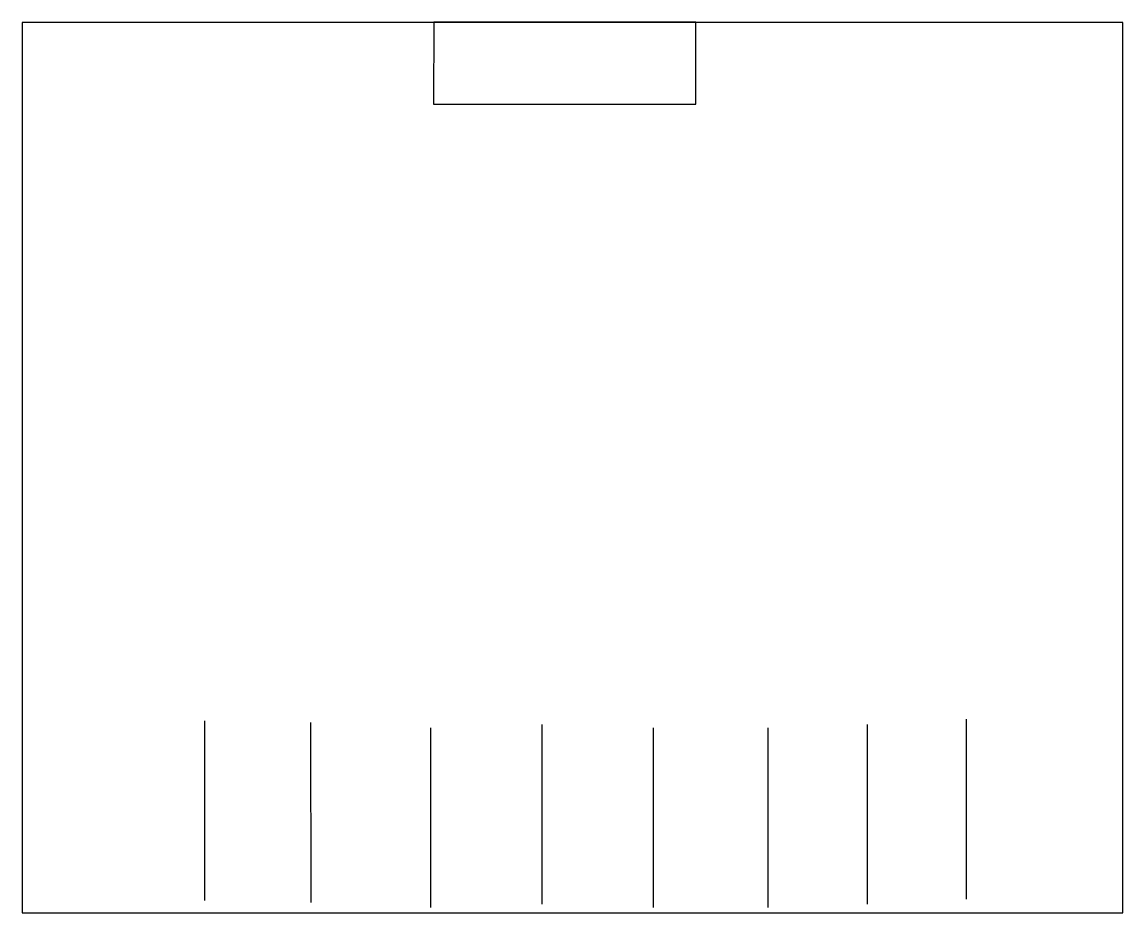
# Paper-space layout 'Layout1' of a CAD drawing. Header units: inches. Extents: x 0.1 to 12.4, y 0.1 to 10.1.
import ezdxf

# ---------------------------------------------------------------- set-up
doc = ezdxf.new("R2010")
doc.units = ezdxf.units.IN
doc.header["$MEASUREMENT"] = 0

psp = doc.layouts.get("Layout1")

# ---------------------------------------------------------------- linework, layer by layer
for p, q in [((10.692, 0.222), (10.69, 2.242)), ((2.129, 0.204), (2.128, 2.224)), ((3.323, 0.184), (3.321, 2.205)), ((4.67, 0.127), (4.669, 2.147)), ((5.921, 0.165), (5.92, 2.185)), ((7.172, 0.127), (7.171, 2.147)), ((8.462, 0.127), (8.46, 2.147)), ((9.578, 0.165), (9.577, 2.185))]:
    psp.add_line(p, q)
for points in [[(0.075, 10.072), (0.075, 0.066), (12.449, 0.066), (12.449, 10.072)], [(4.702, 10.076), (4.701, 9.153), (7.648, 9.153), (7.649, 10.076)]]:
    psp.add_lwpolyline(points, close=True)

doc.saveas('drawing.dxf')
